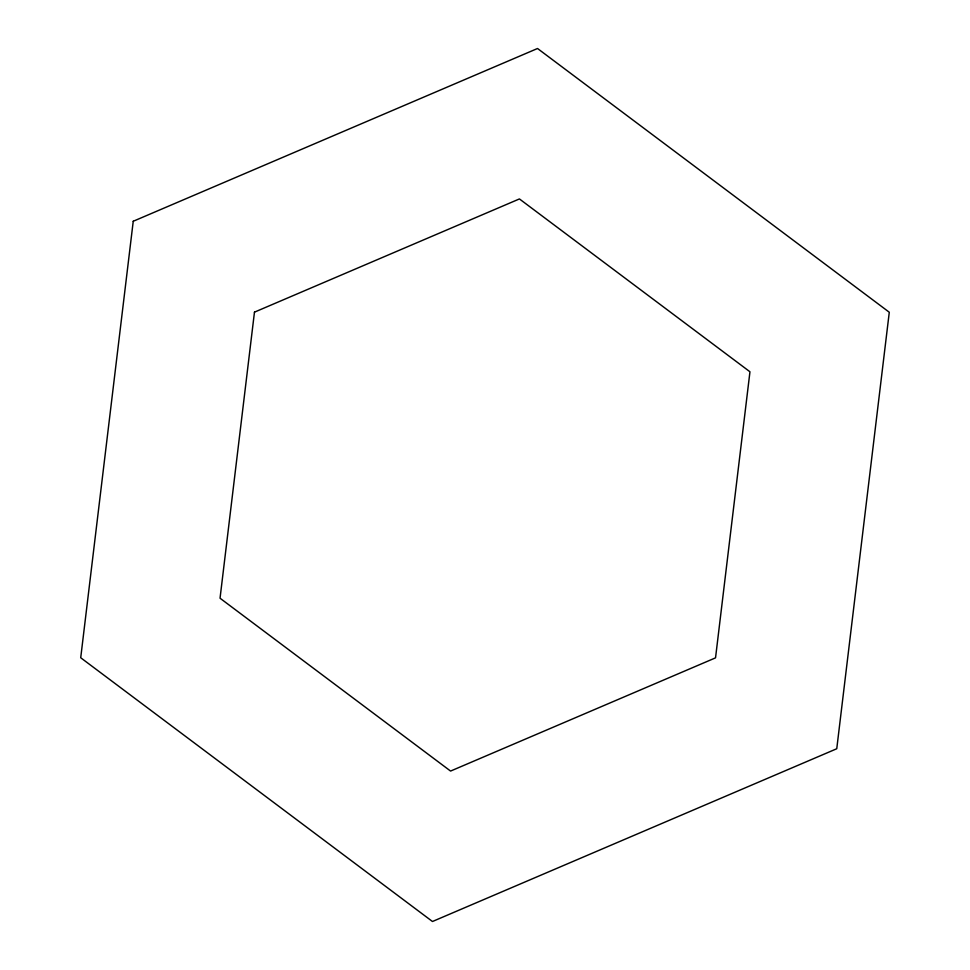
<?xml version="1.0" encoding="UTF-8"?>
<svg xmlns="http://www.w3.org/2000/svg" width="970" height="970" viewBox="0 0 970 970"><rect width="100%" height="100%" fill="white"/><g stroke="black" fill="none" stroke-linecap="round" stroke-linejoin="round"><path stroke-width="1.45" d="M133.242 221.257L80.716 657.757L432.474 921.5L836.758 748.743L889.284 312.243L537.525 48.5L133.242 221.257M254.467 312.146L220.044 598.223L450.577 771.065L715.533 657.854L749.955 371.777L519.423 198.935L254.467 312.146"/></g></svg>
